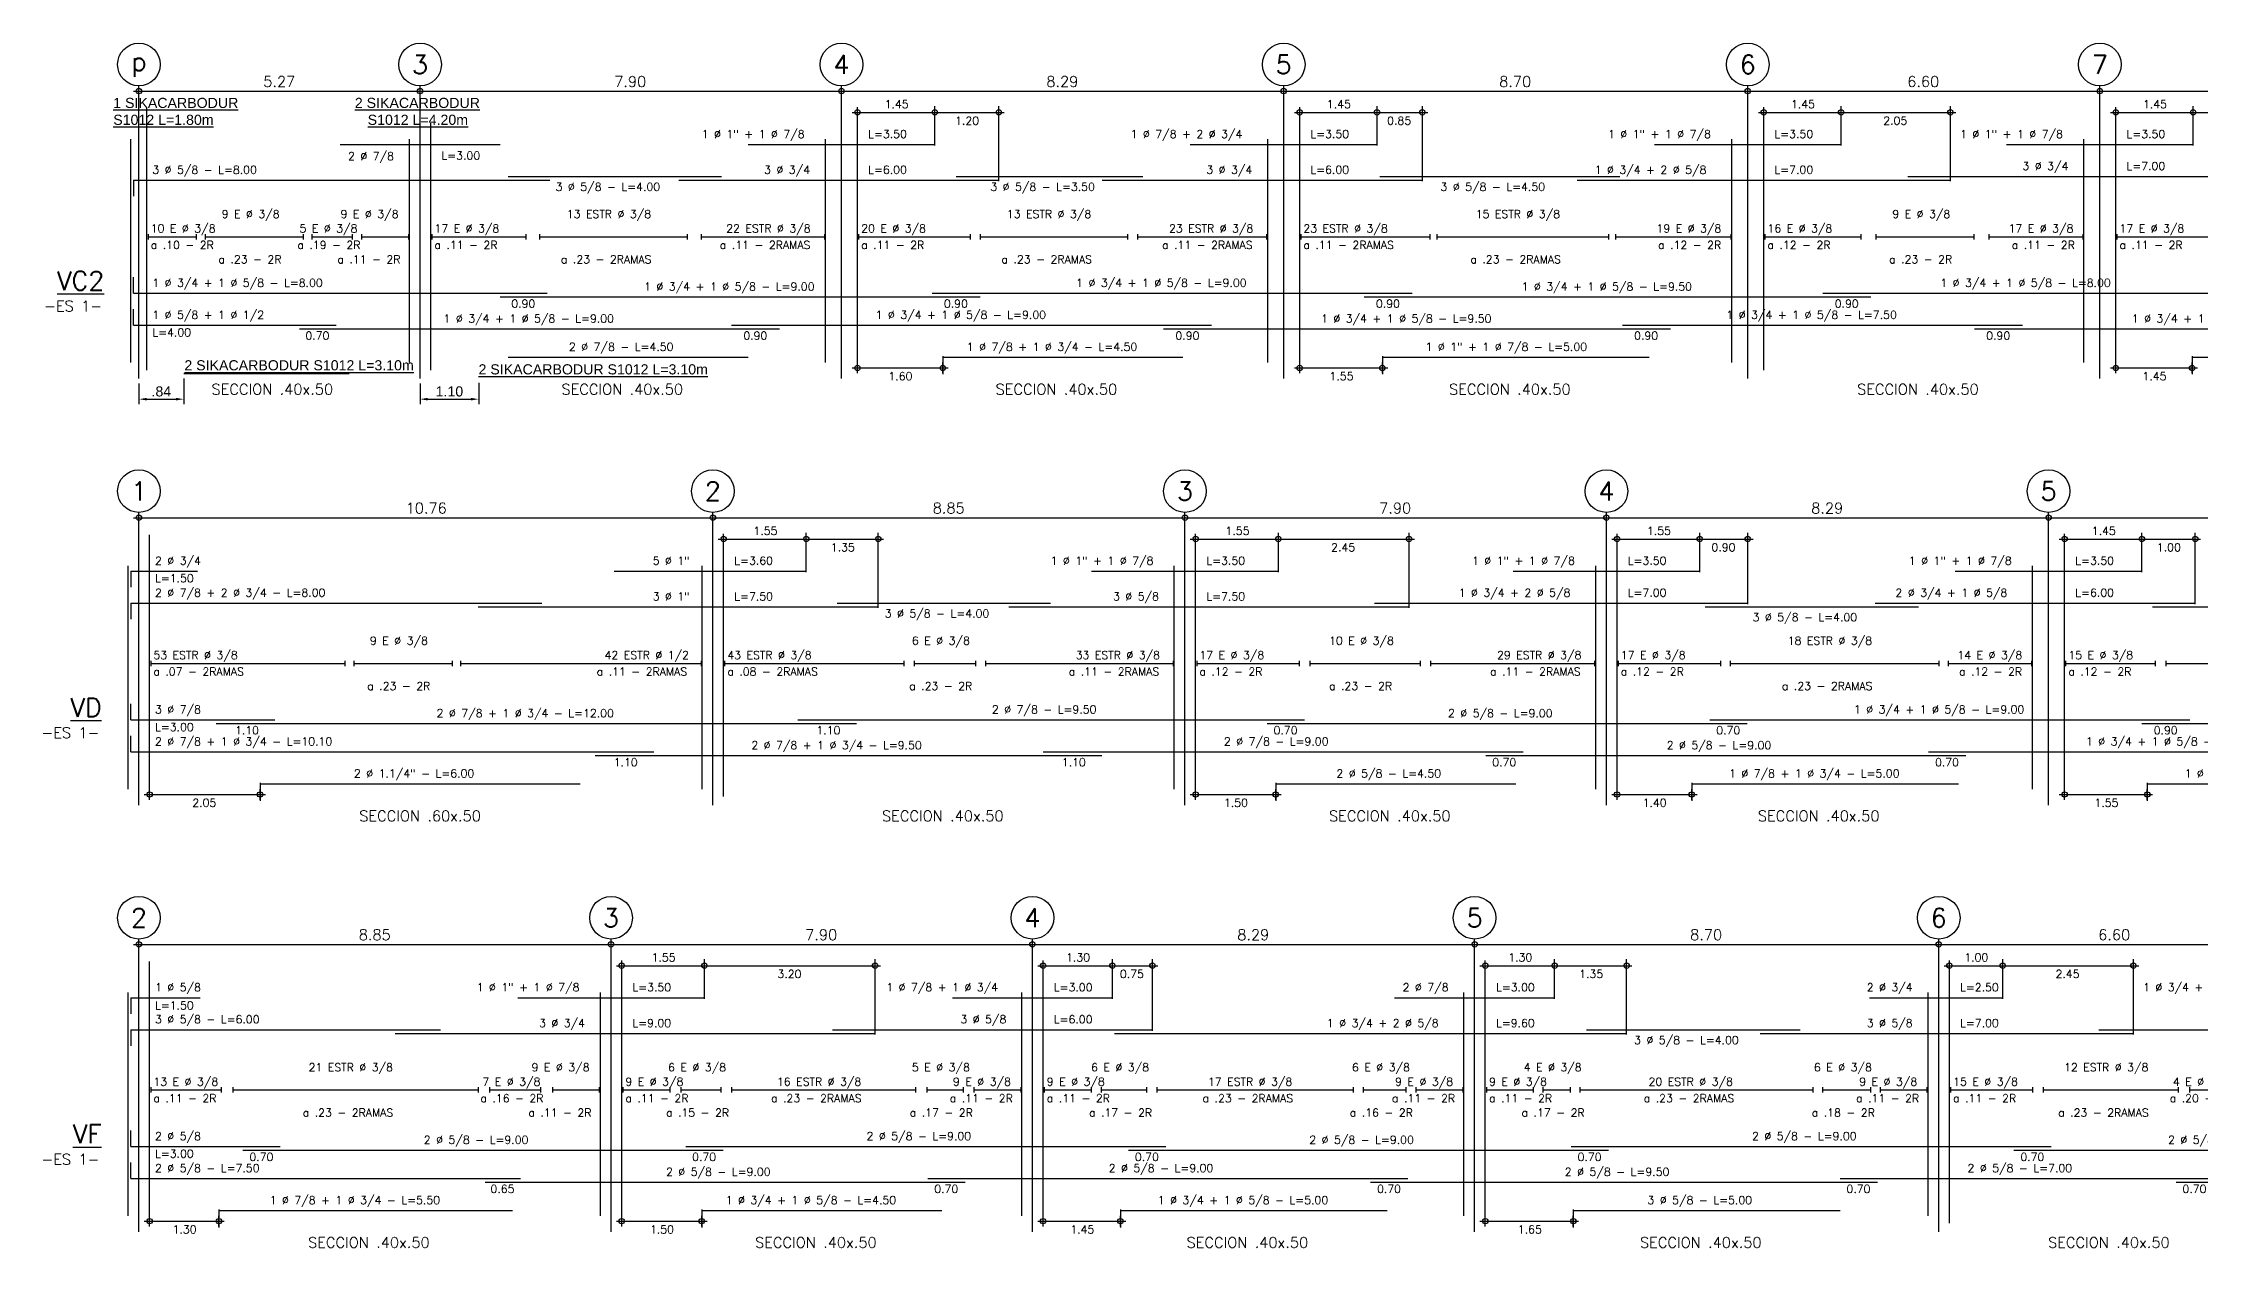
# Model space of a CAD drawing. Header units: millimetres. Extents: x 1 to 301, y -42 to 59.
# Drawn here: x 158.33 to 198.78, y 13.74 to 36.33 of the extents above; entities that cross this region are included whole.
import ezdxf
from ezdxf.enums import TextEntityAlignment as Align

# ---------------------------------------------------------------- set-up
doc = ezdxf.new("R2010")
doc.units = ezdxf.units.MM
doc.header["$LTSCALE"] = 0.0003
doc.header["$PDMODE"] = 34
doc.header["$PDSIZE"] = 0.1
for name, color, linetype in [('SIM-ACHURADOS', 8, 'Continuous'), ('SIM-COTAS', 1, 'Continuous'), ('SIM-FIBRACARB', 4, 'Continuous')]:
    doc.layers.add(name, color=color, linetype=linetype)
doc.styles.add('ARIAL EE', font='arial.ttf')
doc.styles.add('P140', font='SIMPLEX', dxfattribs={"height": 0.35})
doc.styles.add('P60', font='SIMPLEX', dxfattribs={"height": 0.16})
doc.styles.add('P80', font='SIMPLEX', dxfattribs={"height": 0.2})
doc.dimstyles.new('RE - STANDAR', dxfattribs={"dimtxt": 0.002, "dimasz": 0.0015, "dimexe": 0.001, "dimexo": 0.001, "dimgap": 0.0005, "dimtad": 1, "dimzin": 4, "dimdsep": 46, "dimtxsty": 'ARIAL EE', "dimcen": -0.001, "dimclrd": 256, "dimclre": 256, "dimclrt": 2, "dimadec": 0, "dimazin": 0, "dimtfac": 1, "dimtix": 1, "dimtofl": 0, "dimtmove": 1, "dimatfit": 0, "dimfxl": 0.0015, "dimtolj": 1, "dimtzin": 4, "dimlwd": -1, "dimlwe": -1, "dimarcsym": 0})

# ---------------------------------------------------------------- blocks, each defined once
blk = doc.blocks.new('*D27')
at = {"layer": 'SIM-COTAS', "transparency": 16777216}
for p, q in [((160.129, 29.95), (160.129, 29.564)), ((160.969, 30.044), (160.969, 29.564)), ((160.271, 29.659), (160.826, 29.659))]:
    blk.add_line(p, q, dxfattribs=at)
for points in [[(160.271, 29.682), (160.271, 29.635), (160.129, 29.659)], [(160.826, 29.682), (160.826, 29.635), (160.969, 29.659)]]:
    blk.add_solid(points, dxfattribs=at)
at = {"layer": 'SIM-COTAS', "color": 2, "transparency": 16777216, "insert": (160.549, 29.803), "char_height": 0.19, "attachment_point": 5, "style": 'ARIAL EE'}
blk.add_mtext('\\A1;.84', dxfattribs=at)
blk = doc.blocks.new('*D26')
at = {"layer": 'SIM-COTAS', "transparency": 16777216}
for p, q in [((165.399, 29.95), (165.399, 29.564)), ((166.499, 29.967), (166.499, 29.564)), ((165.541, 29.659), (166.356, 29.659))]:
    blk.add_line(p, q, dxfattribs=at)
for points in [[(165.541, 29.682), (165.541, 29.635), (165.399, 29.659)], [(166.356, 29.682), (166.356, 29.635), (166.499, 29.659)]]:
    blk.add_solid(points, dxfattribs=at)
at = {"layer": 'SIM-COTAS', "color": 2, "transparency": 16777216, "insert": (165.949, 29.803), "char_height": 0.19, "attachment_point": 5, "style": 'ARIAL EE'}
blk.add_mtext('\\A1;1.10', dxfattribs=at)

msp = doc.modelspace()

# ---------------------------------------------------------------- linework, layer by layer
at = {"layer": 'SIM-ACHURADOS'}
for p, q in [((160.129, 30.045), (160.129, 35.535)), ((160.129, 35.435), (210.689, 35.435)), ((165.399, 30.045), (165.399, 35.535)), ((173.299, 30.045), (173.299, 35.535)), ((181.589, 30.045), (181.589, 35.535)), ((190.289, 30.045), (190.289, 35.535)), ((196.889, 30.045), (196.889, 35.535)), ((160.279, 30.205), (160.279, 35.115)), ((165.599, 30.205), (165.599, 34.836)), ((173.599, 30.205), (173.599, 35.115)), ((173.599, 35.035), (175.049, 35.035)), ((175.049, 34.415), (175.049, 35.155)), ((175.049, 35.035), (176.249, 35.035)), ((176.249, 33.745), (176.249, 35.155)), ((181.889, 30.205), (181.889, 35.115)), ((181.889, 35.035), (183.339, 35.035)), ((183.339, 34.415), (183.339, 35.155)), ((183.339, 35.035), (184.189, 35.035)), ((184.189, 33.745), (184.189, 35.155)), ((190.589, 30.205), (190.589, 35.115)), ((190.589, 35.035), (192.039, 35.035)), ((192.039, 34.415), (192.039, 35.155)), ((192.039, 35.035), (194.089, 35.035)), ((194.089, 33.745), (194.089, 35.155)), ((197.189, 30.205), (197.189, 35.115)), ((197.189, 35.035), (198.639, 35.035)), ((198.639, 34.415), (198.639, 35.155)), ((198.639, 35.035), (200.289, 35.035)), ((159.979, 30.345), (159.979, 34.535)), ((163.899, 34.435), (166.899, 34.435)), ((165.199, 30.345), (165.199, 34.535)), ((171.549, 34.435), (175.049, 34.435)), ((172.999, 30.345), (172.999, 34.535)), ((179.839, 34.435), (183.339, 34.435)), ((181.289, 30.345), (181.289, 34.535)), ((188.539, 34.435), (192.039, 34.435)), ((189.989, 30.345), (189.989, 34.535)), ((195.139, 34.435), (198.639, 34.435)), ((196.589, 30.345), (196.589, 34.535)), ((160.029, 33.765), (167.829, 33.765)), ((160.029, 33.765), (160.029, 33.465)), ((167.049, 33.835), (171.049, 33.835)), ((170.249, 33.765), (176.249, 33.765)), ((175.449, 33.835), (178.949, 33.835)), ((178.189, 33.765), (184.189, 33.765)), ((183.389, 33.835), (187.889, 33.835)), ((187.089, 33.765), (194.089, 33.765)), ((193.289, 33.835), (200.289, 33.835)), ((160.299, 32.755), (160.299, 32.655)), ((160.299, 32.705), (161.199, 32.705)), ((161.199, 32.755), (161.199, 32.655)), ((161.369, 32.755), (161.369, 32.655)), ((161.369, 32.705), (163.209, 32.705)), ((163.209, 32.755), (163.209, 32.655)), ((163.369, 32.755), (163.369, 32.655)), ((163.369, 32.705), (164.129, 32.705)), ((164.129, 32.755), (164.129, 32.655)), ((164.299, 32.755), (164.299, 32.655)), ((164.299, 32.705), (165.179, 32.705)), ((165.179, 32.755), (165.179, 32.655)), ((165.619, 32.755), (165.619, 32.655)), ((165.619, 32.705), (167.379, 32.705)), ((167.379, 32.755), (167.379, 32.655)), ((167.639, 32.755), (167.639, 32.655)), ((167.639, 32.705), (170.409, 32.705)), ((170.409, 32.755), (170.409, 32.655)), ((170.669, 32.755), (170.669, 32.655)), ((170.669, 32.705), (172.979, 32.705)), ((172.979, 32.755), (172.979, 32.655)), ((173.619, 32.755), (173.619, 32.655)), ((173.619, 32.705), (175.709, 32.705)), ((175.709, 32.755), (175.709, 32.655)), ((175.899, 32.755), (175.899, 32.655)), ((175.899, 32.705), (178.659, 32.705)), ((178.659, 32.755), (178.659, 32.655)), ((178.849, 32.755), (178.849, 32.655)), ((178.849, 32.705), (181.269, 32.705)), ((181.269, 32.755), (181.269, 32.655)), ((181.909, 32.755), (181.909, 32.655)), ((181.909, 32.705), (184.329, 32.705)), ((184.329, 32.755), (184.329, 32.655)), ((184.459, 32.755), (184.459, 32.655)), ((184.459, 32.705), (187.679, 32.705)), ((187.679, 32.755), (187.679, 32.655)), ((187.809, 32.755), (187.809, 32.655)), ((187.809, 32.705), (189.969, 32.705)), ((189.969, 32.755), (189.969, 32.655)), ((190.609, 32.755), (190.609, 32.655)), ((190.609, 32.705), (192.409, 32.705)), ((192.409, 32.755), (192.409, 32.655)), ((192.689, 32.755), (192.689, 32.655)), ((192.689, 32.705), (194.529, 32.705)), ((194.529, 32.755), (194.529, 32.655)), ((194.809, 32.755), (194.809, 32.655)), ((194.809, 32.705), (196.569, 32.705)), ((196.569, 32.755), (196.569, 32.655)), ((197.209, 32.755), (197.209, 32.655)), ((197.209, 32.705), (198.969, 32.705)), ((160.029, 31.645), (160.029, 31.945)), ((160.029, 31.645), (167.779, 31.645)), ((166.899, 31.575), (175.899, 31.575)), ((174.999, 31.645), (183.999, 31.645)), ((183.099, 31.575), (192.599, 31.575)), ((191.699, 31.645), (199.699, 31.645)), ((160.029, 31.045), (160.029, 31.345)), ((160.029, 31.045), (163.829, 31.045)), ((163.139, 30.975), (172.139, 30.975)), ((171.239, 31.045), (180.239, 31.045)), ((179.339, 30.975), (188.839, 30.975)), ((187.939, 31.045), (195.439, 31.045)), ((194.539, 30.975), (204.039, 30.975)), ((167.049, 30.445), (171.549, 30.445)), ((175.199, 30.465), (175.199, 30.125)), ((175.199, 30.445), (179.699, 30.445)), ((183.439, 30.465), (183.439, 30.125)), ((183.439, 30.445), (188.439, 30.445)), ((198.619, 30.465), (198.619, 30.125)), ((198.619, 30.445), (203.619, 30.445)), ((173.599, 30.245), (175.199, 30.245)), ((181.889, 30.245), (183.439, 30.245)), ((197.189, 30.245), (198.619, 30.245)), ((160.129, 22.045), (160.129, 27.535)), ((170.889, 22.045), (170.889, 27.535)), ((179.739, 22.045), (179.739, 27.535)), ((187.639, 22.045), (187.639, 27.535)), ((195.929, 22.045), (195.929, 27.535)), ((160.129, 27.435), (225.029, 27.435)), ((160.329, 22.205), (160.329, 27.115)), ((171.089, 22.205), (171.089, 27.115)), ((172.639, 26.415), (172.639, 27.155)), ((173.989, 25.745), (173.989, 27.155)), ((179.939, 22.205), (179.939, 27.115)), ((181.489, 26.415), (181.489, 27.155)), ((183.939, 25.745), (183.939, 27.155)), ((187.839, 22.205), (187.839, 27.115)), ((189.389, 26.415), (189.389, 27.155)), ((190.289, 25.815), (190.289, 27.155)), ((196.229, 22.205), (196.229, 27.115)), ((197.679, 26.415), (197.679, 27.155)), ((198.679, 25.815), (198.679, 27.155)), ((171.089, 27.035), (172.639, 27.035)), ((172.639, 27.035), (173.989, 27.035)), ((179.939, 27.035), (181.489, 27.035)), ((181.489, 27.035), (183.939, 27.035)), ((187.839, 27.035), (189.389, 27.035)), ((189.389, 27.035), (190.289, 27.035)), ((196.229, 27.035), (197.679, 27.035)), ((197.679, 27.035), (198.679, 27.035)), ((159.929, 22.345), (159.929, 26.535)), ((159.979, 26.435), (161.229, 26.435)), ((159.979, 26.435), (159.979, 26.135)), ((169.039, 26.435), (172.639, 26.435)), ((170.689, 22.345), (170.689, 26.535)), ((177.989, 26.435), (181.489, 26.435)), ((179.539, 22.345), (179.539, 26.535)), ((185.889, 26.435), (189.389, 26.435)), ((187.439, 22.345), (187.439, 26.535)), ((194.179, 26.435), (197.679, 26.435)), ((195.629, 22.345), (195.629, 26.535)), ((159.979, 25.835), (167.679, 25.835)), ((159.979, 25.835), (159.979, 25.535)), ((166.489, 25.765), (173.989, 25.765)), ((173.219, 25.835), (177.219, 25.835)), ((176.439, 25.765), (183.939, 25.765)), ((183.289, 25.835), (190.289, 25.835)), ((189.489, 25.765), (193.489, 25.765)), ((192.679, 25.835), (198.679, 25.835)), ((197.879, 25.765), (201.879, 25.765)), ((160.349, 24.755), (160.349, 24.655)), ((160.349, 24.705), (163.989, 24.705)), ((163.989, 24.755), (163.989, 24.655)), ((164.159, 24.755), (164.159, 24.655)), ((164.159, 24.705), (165.999, 24.705)), ((165.999, 24.755), (165.999, 24.655)), ((166.159, 24.755), (166.159, 24.655)), ((166.159, 24.705), (170.669, 24.705)), ((170.669, 24.755), (170.669, 24.655)), ((171.109, 24.755), (171.109, 24.655)), ((171.109, 24.705), (174.469, 24.705)), ((174.469, 24.755), (174.469, 24.655)), ((174.659, 24.755), (174.659, 24.655)), ((174.659, 24.705), (175.809, 24.705)), ((175.809, 24.755), (175.809, 24.655)), ((175.999, 24.755), (175.999, 24.655)), ((175.999, 24.705), (179.519, 24.705)), ((179.519, 24.755), (179.519, 24.655)), ((179.959, 24.755), (179.959, 24.655)), ((179.959, 24.705), (181.879, 24.705)), ((181.879, 24.755), (181.879, 24.655)), ((182.079, 24.755), (182.079, 24.655)), ((182.079, 24.705), (184.149, 24.705)), ((184.149, 24.755), (184.149, 24.655)), ((184.339, 24.755), (184.339, 24.655)), ((184.339, 24.705), (187.419, 24.705)), ((187.419, 24.755), (187.419, 24.655)), ((187.859, 24.755), (187.859, 24.655)), ((187.859, 24.705), (189.779, 24.705)), ((189.779, 24.755), (189.779, 24.655)), ((189.959, 24.755), (189.959, 24.655)), ((189.959, 24.705), (193.869, 24.705)), ((193.869, 24.755), (193.869, 24.655)), ((194.049, 24.755), (194.049, 24.655)), ((194.049, 24.705), (195.609, 24.705)), ((195.609, 24.755), (195.609, 24.655)), ((196.249, 24.755), (196.249, 24.655)), ((196.249, 24.705), (197.929, 24.705)), ((197.929, 24.755), (197.929, 24.655)), ((198.129, 24.755), (198.129, 24.655)), ((198.129, 24.705), (202.039, 24.705)), ((159.979, 23.645), (159.979, 23.945)), ((159.979, 23.645), (162.679, 23.645)), ((161.579, 23.575), (173.579, 23.575)), ((172.479, 23.645), (181.979, 23.645)), ((181.279, 23.575), (190.279, 23.575)), ((189.579, 23.645), (198.579, 23.645)), ((197.679, 23.575), (206.679, 23.575)), ((159.979, 23.045), (159.979, 23.345)), ((159.979, 23.045), (169.779, 23.045)), ((168.679, 22.975), (178.179, 22.975)), ((177.079, 23.045), (186.079, 23.045)), ((185.379, 22.975), (194.379, 22.975)), ((193.679, 23.045), (203.179, 23.045)), ((162.399, 22.465), (162.399, 22.125)), ((162.399, 22.445), (168.399, 22.445)), ((181.439, 22.465), (181.439, 22.125)), ((181.439, 22.445), (185.939, 22.445)), ((189.239, 22.465), (189.239, 22.125)), ((189.239, 22.445), (194.239, 22.445)), ((197.779, 22.465), (197.779, 22.125)), ((197.779, 22.445), (202.779, 22.445)), ((160.329, 22.245), (162.399, 22.245)), ((179.939, 22.245), (181.439, 22.245)), ((187.839, 22.245), (189.239, 22.245)), ((196.229, 22.245), (197.779, 22.245)), ((160.129, 14.045), (160.129, 19.535)), ((160.129, 19.435), (214.269, 19.435)), ((168.979, 14.045), (168.979, 19.535)), ((176.879, 14.045), (176.879, 19.535)), ((185.169, 14.045), (185.169, 19.535)), ((193.869, 14.045), (193.869, 19.535)), ((160.329, 14.205), (160.329, 19.115)), ((169.179, 14.205), (169.179, 19.115)), ((169.179, 19.035), (170.729, 19.035)), ((170.729, 18.415), (170.729, 19.155)), ((170.729, 19.035), (173.929, 19.035)), ((173.929, 17.745), (173.929, 19.155)), ((177.079, 14.205), (177.079, 19.115)), ((177.079, 19.035), (178.379, 19.035)), ((178.379, 18.415), (178.379, 19.155)), ((178.379, 19.035), (179.129, 19.035)), ((179.129, 17.815), (179.129, 19.155)), ((185.369, 14.205), (185.369, 19.115)), ((185.369, 19.035), (186.669, 19.035)), ((186.669, 18.415), (186.669, 19.155)), ((186.669, 19.035), (188.019, 19.035)), ((188.019, 17.745), (188.019, 19.155)), ((194.069, 14.205), (194.069, 19.115)), ((194.069, 19.035), (195.069, 19.035)), ((195.069, 18.415), (195.069, 19.155)), ((195.069, 19.035), (197.519, 19.035)), ((197.519, 17.745), (197.519, 19.155)), ((159.929, 14.345), (159.929, 18.535)), ((159.979, 18.435), (161.279, 18.435)), ((159.979, 18.435), (159.979, 18.135)), ((167.229, 18.435), (170.729, 18.435)), ((168.779, 14.345), (168.779, 18.535)), ((175.379, 18.435), (178.379, 18.435)), ((176.679, 14.345), (176.679, 18.535)), ((183.669, 18.435), (186.669, 18.435)), ((184.969, 14.345), (184.969, 18.535)), ((192.569, 18.435), (195.069, 18.435)), ((193.669, 14.345), (193.669, 18.535)), ((159.979, 17.835), (165.779, 17.835)), ((159.979, 17.835), (159.979, 17.535)), ((173.129, 17.835), (179.129, 17.835)), ((187.269, 17.835), (191.269, 17.835)), ((196.869, 17.835), (202.869, 17.835)), ((164.929, 17.765), (173.929, 17.765)), ((178.419, 17.765), (188.019, 17.765)), ((190.519, 17.765), (197.519, 17.765)), ((160.349, 16.755), (160.349, 16.655)), ((160.349, 16.705), (161.669, 16.705)), ((161.669, 16.755), (161.669, 16.655)), ((161.889, 16.755), (161.889, 16.655)), ((161.889, 16.705), (166.489, 16.705)), ((166.489, 16.755), (166.489, 16.655)), ((166.699, 16.755), (166.699, 16.655)), ((166.699, 16.705), (167.659, 16.705)), ((167.659, 16.755), (167.659, 16.655)), ((167.879, 16.755), (167.879, 16.655)), ((167.879, 16.705), (168.759, 16.705)), ((168.759, 16.755), (168.759, 16.655)), ((169.199, 16.755), (169.199, 16.655)), ((169.199, 16.705), (170.079, 16.705)), ((170.079, 16.755), (170.079, 16.655)), ((170.289, 16.755), (170.289, 16.655)), ((170.289, 16.705), (171.039, 16.705)), ((171.039, 16.755), (171.039, 16.655)), ((171.239, 16.755), (171.239, 16.655)), ((171.239, 16.705), (174.689, 16.705)), ((174.689, 16.755), (174.689, 16.655)), ((174.899, 16.755), (174.899, 16.655)), ((174.899, 16.705), (175.579, 16.705)), ((175.579, 16.755), (175.579, 16.655)), ((175.779, 16.755), (175.779, 16.655)), ((175.779, 16.705), (176.659, 16.705)), ((176.659, 16.755), (176.659, 16.655)), ((177.099, 16.755), (177.099, 16.655)), ((177.099, 16.705), (177.979, 16.705)), ((177.979, 16.755), (177.979, 16.655)), ((178.169, 16.755), (178.169, 16.655)), ((178.169, 16.705), (179.019, 16.705)), ((179.019, 16.755), (179.019, 16.655)), ((179.209, 16.755), (179.209, 16.655)), ((179.209, 16.705), (182.889, 16.705)), ((182.889, 16.755), (182.889, 16.655)), ((183.079, 16.755), (183.079, 16.655)), ((183.079, 16.705), (183.879, 16.705)), ((183.879, 16.755), (183.879, 16.655)), ((184.069, 16.755), (184.069, 16.655)), ((184.069, 16.705), (184.949, 16.705)), ((184.949, 16.755), (184.949, 16.655)), ((185.389, 16.755), (185.389, 16.655)), ((185.389, 16.705), (186.269, 16.705)), ((186.269, 16.755), (186.269, 16.655)), ((186.449, 16.755), (186.449, 16.655)), ((186.449, 16.705), (186.959, 16.705)), ((186.959, 16.755), (186.959, 16.655)), ((187.139, 16.755), (187.139, 16.655)), ((187.139, 16.705), (191.509, 16.705)), ((191.509, 16.755), (191.509, 16.655)), ((191.689, 16.755), (191.689, 16.655)), ((191.689, 16.705), (192.589, 16.705)), ((192.589, 16.755), (192.589, 16.655)), ((192.769, 16.755), (192.769, 16.655)), ((192.769, 16.705), (193.649, 16.705)), ((193.649, 16.755), (193.649, 16.655)), ((194.089, 16.755), (194.089, 16.655)), ((194.089, 16.705), (195.629, 16.705)), ((195.629, 16.755), (195.629, 16.655)), ((195.829, 16.755), (195.829, 16.655)), ((195.829, 16.705), (198.359, 16.705)), ((198.359, 16.755), (198.359, 16.655)), ((198.569, 16.755), (198.569, 16.655)), ((198.569, 16.705), (199.169, 16.705)), ((159.979, 15.645), (159.979, 15.945)), ((159.979, 15.645), (162.779, 15.645)), ((162.079, 15.575), (171.079, 15.575)), ((170.379, 15.645), (179.379, 15.645)), ((178.679, 15.575), (187.679, 15.575)), ((186.979, 15.645), (195.979, 15.645)), ((195.279, 15.575), (203.279, 15.575)), ((159.979, 15.045), (159.979, 15.345)), ((159.979, 15.045), (167.279, 15.045)), ((166.619, 14.975), (175.619, 14.975)), ((174.919, 15.045), (183.919, 15.045)), ((183.219, 14.975), (192.719, 14.975)), ((192.019, 15.045), (199.019, 15.045)), ((198.319, 14.975), (207.319, 14.975)), ((160.329, 14.245), (161.629, 14.245)), ((161.629, 14.465), (161.629, 14.125)), ((161.629, 14.445), (167.129, 14.445)), ((169.179, 14.245), (170.679, 14.245)), ((170.679, 14.465), (170.679, 14.125)), ((170.679, 14.445), (175.179, 14.445)), ((177.079, 14.245), (178.529, 14.245)), ((178.529, 14.465), (178.529, 14.125)), ((178.529, 14.445), (183.529, 14.445)), ((185.369, 14.245), (187.019, 14.245)), ((187.019, 14.465), (187.019, 14.125)), ((187.019, 14.445), (192.019, 14.445))]:
    msp.add_line(p, q, dxfattribs=at)
for centre in [(160.129, 35.935), (165.399, 35.935), (173.299, 35.935), (181.589, 35.935), (190.289, 35.935), (196.889, 35.935), (160.129, 27.935), (170.889, 27.935), (179.739, 27.935), (187.639, 27.935), (195.929, 27.935), (160.129, 19.935), (168.979, 19.935), (176.879, 19.935), (185.169, 19.935), (193.869, 19.935)]:
    msp.add_circle(centre, 0.4, dxfattribs=at)
for p in [(160.129, 35.435), (165.399, 35.435), (173.299, 35.435), (181.589, 35.435), (190.289, 35.435), (196.889, 35.435), (173.599, 35.035), (175.049, 35.035), (176.249, 35.035), (181.889, 35.035), (183.339, 35.035), (184.189, 35.035), (190.589, 35.035), (192.039, 35.035), (194.089, 35.035), (197.189, 35.035), (198.639, 35.035), (173.599, 30.245), (175.199, 30.245), (181.889, 30.245), (183.439, 30.245), (197.189, 30.245), (198.619, 30.245), (160.129, 27.435), (170.889, 27.435), (179.739, 27.435), (187.639, 27.435), (195.929, 27.435), (171.089, 27.035), (172.639, 27.035), (173.989, 27.035), (179.939, 27.035), (181.489, 27.035), (183.939, 27.035), (187.839, 27.035), (189.389, 27.035), (190.289, 27.035), (196.229, 27.035), (197.679, 27.035), (198.679, 27.035), (160.329, 22.245), (162.399, 22.245), (179.939, 22.245), (181.439, 22.245), (187.839, 22.245), (189.239, 22.245), (196.229, 22.245), (197.779, 22.245), (160.129, 19.435), (168.979, 19.435), (176.879, 19.435), (185.169, 19.435), (193.869, 19.435), (169.179, 19.035), (170.729, 19.035), (173.929, 19.035), (177.079, 19.035), (178.379, 19.035), (179.129, 19.035), (185.369, 19.035), (186.669, 19.035), (188.019, 19.035), (194.069, 19.035), (195.069, 19.035), (197.519, 19.035), (160.329, 14.245), (161.629, 14.245), (169.179, 14.245), (170.679, 14.245), (177.079, 14.245), (178.529, 14.245), (185.369, 14.245), (187.019, 14.245)]:
    msp.add_point(p, dxfattribs=at)
at = {"layer": 'SIM-FIBRACARB'}
msp.add_line((160.969, 30.139), (164.069, 30.139), dxfattribs=at)

# ---------------------------------------------------------------- texts
at = {"layer": 'SIM-ACHURADOS', "style": 'P140'}
for s, p in [('p', (160.129, 35.935)), ('3', (165.399, 35.935)), ('4', (173.299, 35.935)), ('5', (181.589, 35.935)), ('6', (190.289, 35.935)), ('7', (196.889, 35.935)), ('1', (160.129, 27.935)), ('2', (170.889, 27.935)), ('3', (179.739, 27.935)), ('4', (187.639, 27.935)), ('5', (195.929, 27.935)), ('2', (160.129, 19.935)), ('3', (168.979, 19.935)), ('4', (176.879, 19.935)), ('5', (185.169, 19.935)), ('6', (193.869, 19.935))]:
    msp.add_text(s, height=0.35, dxfattribs=at).set_placement(p, align=Align.MIDDLE)
at = {"layer": 'SIM-ACHURADOS'}
for s, height, style, p in [('5.27', 0.2, 'P80', (162.459, 35.515)), ('7.90', 0.2, 'P80', (169.039, 35.515)), ('8.29', 0.2, 'P80', (177.139, 35.515)), ('8.70', 0.2, 'P80', (185.629, 35.515)), ('6.60', 0.2, 'P80', (193.279, 35.515)), ('1.45', 0.15, 'P60', (174.109, 35.115)), ('1.45', 0.15, 'P60', (182.399, 35.115)), ('1.45', 0.15, 'P60', (191.099, 35.115)), ('1.45', 0.15, 'P60', (197.699, 35.115)), ('1.20', 0.15, 'P60', (175.429, 34.805)), ('0.85', 0.15, 'P60', (183.529, 34.805)), ('2.05', 0.15, 'P60', (192.829, 34.805)), ('1 %%c 1" + 1 %%c 7/8', 0.15, 'P60', (170.679, 34.555)), ('L=3.50', 0.15, 'P60', (173.799, 34.555)), ('1 %%c 7/8 + 2 %%c 3/4', 0.15, 'P60', (178.719, 34.555)), ('L=3.50', 0.15, 'P60', (182.089, 34.555)), ('1 %%c 1" + 1 %%c 7/8', 0.15, 'P60', (187.669, 34.555)), ('L=3.50', 0.15, 'P60', (190.789, 34.555)), ('1 %%c 1" + 1 %%c 7/8', 0.15, 'P60', (194.269, 34.555)), ('L=3.50', 0.15, 'P60', (197.389, 34.555)), ('3 %%c 5/8 - L=8.00', 0.15, 'P60', (160.379, 33.885)), ('2 %%c 7/8', 0.15, 'P60', (164.049, 34.141)), ('L=3.00', 0.15, 'P60', (165.799, 34.151)), ('3 %%c 3/4', 0.15, 'P60', (171.849, 33.885)), ('L=6.00', 0.15, 'P60', (173.799, 33.885)), ('3 %%c 3/4', 0.15, 'P60', (180.139, 33.885)), ('L=6.00', 0.15, 'P60', (182.089, 33.885)), ('1 %%c 3/4 + 2 %%c 5/8', 0.15, 'P60', (187.419, 33.885)), ('L=7.00', 0.15, 'P60', (190.789, 33.885)), ('3 %%c 3/4', 0.15, 'P60', (195.439, 33.955)), ('L=7.00', 0.15, 'P60', (197.389, 33.955)), ('3 %%c 5/8 - L=4.00', 0.15, 'P60', (167.939, 33.565)), ('3 %%c 5/8 - L=3.50', 0.15, 'P60', (176.089, 33.565)), ('3 %%c 5/8 - L=4.50', 0.15, 'P60', (184.529, 33.565)), ('9 E %%c 3/8', 0.15, 'P60', (161.679, 33.055)), ('9 E %%c 3/8', 0.15, 'P60', (163.909, 33.055)), ('13 ESTR %%c 3/8', 0.15, 'P60', (168.149, 33.055)), ('13 ESTR %%c 3/8', 0.15, 'P60', (176.399, 33.055)), ('15 ESTR %%c 3/8', 0.15, 'P60', (185.189, 33.055)), ('9 E %%c 3/8', 0.15, 'P60', (192.999, 33.055)), ('10 E %%c 3/8', 0.15, 'P60', (160.349, 32.785)), ('5 E %%c 3/8', 0.15, 'P60', (163.139, 32.785)), ('17 E %%c 3/8', 0.15, 'P60', (165.669, 32.785)), ('22 ESTR %%c 3/8', 0.15, 'P60', (171.139, 32.785)), ('20 E %%c 3/8', 0.15, 'P60', (173.669, 32.785)), ('23 ESTR %%c 3/8', 0.15, 'P60', (179.439, 32.785)), ('23 ESTR %%c 3/8', 0.15, 'P60', (181.959, 32.785)), ('19 E %%c 3/8', 0.15, 'P60', (188.579, 32.785)), ('16 E %%c 3/8', 0.15, 'P60', (190.659, 32.785)), ('17 E %%c 3/8', 0.15, 'P60', (195.179, 32.785)), ('17 E %%c 3/8', 0.15, 'P60', (197.259, 32.785)), ('a .10 - 2R', 0.15, 'P60', (160.349, 32.475)), ('a .19 - 2R', 0.15, 'P60', (163.099, 32.475)), ('a .11 - 2R', 0.15, 'P60', (165.669, 32.475)), ('a .11 - 2RAMAS', 0.15, 'P60', (171.019, 32.475)), ('a .11 - 2R', 0.15, 'P60', (173.669, 32.475)), ('a .11 - 2RAMAS', 0.15, 'P60', (179.309, 32.475)), ('a .11 - 2RAMAS', 0.15, 'P60', (181.959, 32.475)), ('a .12 - 2R', 0.15, 'P60', (188.609, 32.475)), ('a .12 - 2R', 0.15, 'P60', (190.659, 32.475)), ('a .11 - 2R', 0.15, 'P60', (195.239, 32.475)), ('a .11 - 2R', 0.15, 'P60', (197.259, 32.475)), ('a .23 - 2R', 0.15, 'P60', (161.619, 32.205)), ('a .11 - 2R', 0.15, 'P60', (163.849, 32.205)), ('a .23 - 2RAMAS', 0.15, 'P60', (168.039, 32.205)), ('a .23 - 2RAMAS', 0.15, 'P60', (176.299, 32.205)), ('a .23 - 2RAMAS', 0.15, 'P60', (185.089, 32.205)), ('a .23 - 2R', 0.15, 'P60', (192.939, 32.205)), ('1 %%c 3/4 + 1 %%c 5/8 - L=8.00', 0.15, 'P60', (160.379, 31.765)), ('1 %%c 3/4 + 1 %%c 5/8 - L=9.00', 0.15, 'P60', (169.599, 31.695)), ('1 %%c 3/4 + 1 %%c 5/8 - L=9.00', 0.15, 'P60', (177.699, 31.765)), ('1 %%c 3/4 + 1 %%c 5/8 - L=9.50', 0.15, 'P60', (186.049, 31.695)), ('1 %%c 3/4 + 1 %%c 5/8 - L=8.00', 0.15, 'P60', (193.899, 31.765)), ('-ES 1-', 0.2, 'P80', (158.349, 31.305)), ('1 %%c 5/8 + 1 %%c 1/2', 0.15, 'P60', (160.379, 31.165)), ('1 %%c 3/4 + 1 %%c 5/8 - L=9.00', 0.15, 'P60', (165.839, 31.095)), ('0.90', 0.15, 'P60', (167.109, 31.375)), ('1 %%c 3/4 + 1 %%c 5/8 - L=9.00', 0.15, 'P60', (173.939, 31.165)), ('0.90', 0.15, 'P60', (175.219, 31.375)), ('1 %%c 3/4 + 1 %%c 5/8 - L=9.50', 0.15, 'P60', (182.289, 31.095)), ('0.90', 0.15, 'P60', (183.319, 31.375)), ('1 %%c 3/4 + 1 %%c 5/8 - L=7.50', 0.15, 'P60', (189.889, 31.165)), ('0.90', 0.15, 'P60', (191.919, 31.375)), ('1 %%c 3/4 + 1 %%c 5/8 - L=9.50', 0.15, 'P60', (197.489, 31.095)), ('L=4.00', 0.15, 'P60', (160.379, 30.835)), ('0.70', 0.15, 'P60', (163.249, 30.775)), ('2 %%c 7/8 - L=4.50', 0.15, 'P60', (168.189, 30.565)), ('0.90', 0.15, 'P60', (171.459, 30.775)), ('1 %%c 7/8 + 1 %%c 3/4 - L=4.50', 0.15, 'P60', (175.649, 30.565)), ('0.90', 0.15, 'P60', (179.559, 30.775)), ('1 %%c 1" + 1 %%c 7/8 - L=5.00', 0.15, 'P60', (184.249, 30.565)), ('0.90', 0.15, 'P60', (188.159, 30.775)), ('0.90', 0.15, 'P60', (194.759, 30.775)), ('SECCION .40x.50', 0.2, 'P80', (161.489, 29.745)), ('SECCION .40x.50', 0.2, 'P80', (168.049, 29.745)), ('1.60', 0.15, 'P60', (174.179, 30.015)), ('SECCION .40x.50', 0.2, 'P80', (176.189, 29.745)), ('1.55', 0.15, 'P60', (182.449, 30.015)), ('SECCION .40x.50', 0.2, 'P80', (184.689, 29.745)), ('SECCION .40x.50', 0.2, 'P80', (192.339, 29.745)), ('1.45', 0.15, 'P60', (197.689, 30.015)), ('10.76', 0.2, 'P80', (165.129, 27.515)), ('8.85', 0.2, 'P80', (175.009, 27.515)), ('7.90', 0.2, 'P80', (183.379, 27.515)), ('8.29', 0.2, 'P80', (191.479, 27.515)), ('1.55', 0.15, 'P60', (171.649, 27.115)), ('1.55', 0.15, 'P60', (180.499, 27.115)), ('1.55', 0.15, 'P60', (188.399, 27.115)), ('1.45', 0.15, 'P60', (196.739, 27.115)), ('2 %%c 3/4', 0.15, 'P60', (160.429, 26.555)), ('5 %%c 1"', 0.15, 'P60', (169.759, 26.555)), ('L=3.60', 0.15, 'P60', (171.289, 26.555)), ('1.35', 0.15, 'P60', (173.099, 26.805)), ('1 %%c 1" + 1 %%c 7/8', 0.15, 'P60', (177.219, 26.555)), ('L=3.50', 0.15, 'P60', (180.139, 26.555)), ('2.45', 0.15, 'P60', (182.479, 26.805)), ('1 %%c 1" + 1 %%c 7/8', 0.15, 'P60', (185.119, 26.555)), ('L=3.50', 0.15, 'P60', (188.039, 26.555)), ('0.90', 0.15, 'P60', (189.609, 26.805)), ('1 %%c 1" + 1 %%c 7/8', 0.15, 'P60', (193.309, 26.555)), ('L=3.50', 0.15, 'P60', (196.429, 26.555)), ('1.00', 0.15, 'P60', (197.959, 26.805)), ('L=1.50', 0.15, 'P60', (160.429, 26.225)), ('2 %%c 7/8 + 2 %%c 3/4 - L=8.00', 0.15, 'P60', (160.429, 25.955)), ('3 %%c 1"', 0.15, 'P60', (169.759, 25.885)), ('L=7.50', 0.15, 'P60', (171.289, 25.885)), ('3 %%c 5/8', 0.15, 'P60', (178.389, 25.885)), ('L=7.50', 0.15, 'P60', (180.139, 25.885)), ('1 %%c 3/4 + 2 %%c 5/8', 0.15, 'P60', (184.869, 25.955)), ('L=7.00', 0.15, 'P60', (188.039, 25.955)), ('2 %%c 3/4 + 1 %%c 5/8', 0.15, 'P60', (193.059, 25.955)), ('L=6.00', 0.15, 'P60', (196.429, 25.955)), ('3 %%c 5/8 - L=4.00', 0.15, 'P60', (174.109, 25.565)), ('3 %%c 5/8 - L=4.00', 0.15, 'P60', (190.379, 25.495)), ('9 E %%c 3/8', 0.15, 'P60', (164.459, 25.055)), ('6 E %%c 3/8', 0.15, 'P60', (174.619, 25.055)), ('10 E %%c 3/8', 0.15, 'P60', (182.439, 25.055)), ('18 ESTR %%c 3/8', 0.15, 'P60', (191.039, 25.055)), ('53 ESTR %%c 3/8', 0.15, 'P60', (160.399, 24.785)), ('42 ESTR %%c 1/2', 0.15, 'P60', (168.859, 24.785)), ('43 ESTR %%c 3/8', 0.15, 'P60', (171.159, 24.785)), ('33 ESTR %%c 3/8', 0.15, 'P60', (177.689, 24.785)), ('17 E %%c 3/8', 0.15, 'P60', (180.009, 24.785)), ('29 ESTR %%c 3/8', 0.15, 'P60', (185.589, 24.785)), ('17 E %%c 3/8', 0.15, 'P60', (187.909, 24.785)), ('14 E %%c 3/8', 0.15, 'P60', (194.219, 24.785)), ('15 E %%c 3/8', 0.15, 'P60', (196.299, 24.785)), ('a .07 - 2RAMAS', 0.15, 'P60', (160.399, 24.475)), ('a .23 - 2R', 0.15, 'P60', (164.409, 24.205)), ('a .11 - 2RAMAS', 0.15, 'P60', (168.709, 24.475)), ('a .08 - 2RAMAS', 0.15, 'P60', (171.159, 24.475)), ('a .23 - 2R', 0.15, 'P60', (174.569, 24.205)), ('a .11 - 2RAMAS', 0.15, 'P60', (177.559, 24.475)), ('a .12 - 2R', 0.15, 'P60', (180.009, 24.475)), ('a .23 - 2R', 0.15, 'P60', (182.439, 24.205)), ('a .11 - 2RAMAS', 0.15, 'P60', (185.459, 24.475)), ('a .12 - 2R', 0.15, 'P60', (187.909, 24.475)), ('a .23 - 2RAMAS', 0.15, 'P60', (190.929, 24.205)), ('a .12 - 2R', 0.15, 'P60', (194.249, 24.475)), ('a .12 - 2R', 0.15, 'P60', (196.299, 24.475)), ('3 %%c 7/8', 0.15, 'P60', (160.429, 23.765)), ('2 %%c 7/8 + 1 %%c 3/4 - L=12.00', 0.15, 'P60', (165.709, 23.695)), ('2 %%c 7/8 - L=9.50', 0.15, 'P60', (176.119, 23.765)), ('2 %%c 5/8 - L=9.00', 0.15, 'P60', (184.669, 23.695)), ('1 %%c 3/4 + 1 %%c 5/8 - L=9.00', 0.15, 'P60', (192.279, 23.765)), ('-ES 1-', 0.2, 'P80', (158.299, 23.305)), ('L=3.00', 0.15, 'P60', (160.429, 23.435)), ('1.10', 0.15, 'P60', (161.929, 23.375)), ('1.10', 0.15, 'P60', (172.829, 23.375)), ('0.70', 0.15, 'P60', (181.399, 23.375)), ('0.70', 0.15, 'P60', (189.699, 23.375)), ('0.90', 0.15, 'P60', (197.899, 23.375)), ('2 %%c 7/8 + 1 %%c 3/4 - L=10.10', 0.15, 'P60', (160.429, 23.165)), ('2 %%c 7/8 + 1 %%c 3/4 - L=9.50', 0.15, 'P60', (171.609, 23.095)), ('2 %%c 7/8 - L=9.00', 0.15, 'P60', (180.469, 23.165)), ('2 %%c 5/8 - L=9.00', 0.15, 'P60', (188.769, 23.095)), ('1 %%c 3/4 + 1 %%c 5/8 - L=9.50', 0.15, 'P60', (196.629, 23.165)), ('2 %%c 1.1/4" - L=6.00', 0.15, 'P60', (164.159, 22.565)), ('1.10', 0.15, 'P60', (169.029, 22.775)), ('1.10', 0.15, 'P60', (177.429, 22.775)), ('2 %%c 5/8 - L=4.50', 0.15, 'P60', (182.579, 22.565)), ('0.70', 0.15, 'P60', (185.499, 22.775)), ('1 %%c 7/8 + 1 %%c 3/4 - L=5.00', 0.15, 'P60', (189.939, 22.565)), ('0.70', 0.15, 'P60', (193.799, 22.775)), ('1 %%c 7/8 + 1 %%c 3/4 - L=5.00', 0.15, 'P60', (198.479, 22.565)), ('2.05', 0.15, 'P60', (161.129, 22.015)), ('SECCION .60x.50', 0.2, 'P80', (164.259, 21.745)), ('SECCION .40x.50', 0.2, 'P80', (174.059, 21.745)), ('1.50', 0.15, 'P60', (180.469, 22.015)), ('SECCION .40x.50', 0.2, 'P80', (182.439, 21.745)), ('1.40', 0.15, 'P60', (188.319, 22.015)), ('SECCION .40x.50', 0.2, 'P80', (190.479, 21.745)), ('1.55', 0.15, 'P60', (196.789, 22.015)), ('8.85', 0.2, 'P80', (164.249, 19.515)), ('7.90', 0.2, 'P80', (172.619, 19.515)), ('8.29', 0.2, 'P80', (180.719, 19.515)), ('8.70', 0.2, 'P80', (189.209, 19.515)), ('6.60', 0.2, 'P80', (196.859, 19.515)), ('1.55', 0.15, 'P60', (169.739, 19.115)), ('1.30', 0.15, 'P60', (177.509, 19.115)), ('1.30', 0.15, 'P60', (185.799, 19.115)), ('1.00', 0.15, 'P60', (194.349, 19.115)), ('1 %%c 5/8', 0.15, 'P60', (160.429, 18.555)), ('1 %%c 1" + 1 %%c 7/8', 0.15, 'P60', (166.459, 18.555)), ('L=3.50', 0.15, 'P60', (169.379, 18.555)), ('3.20', 0.15, 'P60', (172.099, 18.805)), ('1 %%c 7/8 + 1 %%c 3/4', 0.15, 'P60', (174.139, 18.555)), ('L=3.00', 0.15, 'P60', (177.279, 18.555)), ('0.75', 0.15, 'P60', (178.519, 18.805)), ('2 %%c 7/8', 0.15, 'P60', (183.819, 18.555)), ('L=3.00', 0.15, 'P60', (185.569, 18.555)), ('1.35', 0.15, 'P60', (187.129, 18.805)), ('2 %%c 3/4', 0.15, 'P60', (192.519, 18.555)), ('L=2.50', 0.15, 'P60', (194.269, 18.555)), ('2.45', 0.15, 'P60', (196.059, 18.805)), ('1 %%c 3/4 + 2 %%c 5/8', 0.15, 'P60', (197.699, 18.555)), ('L=1.50', 0.15, 'P60', (160.429, 18.215)), ('3 %%c 5/8 - L=6.00', 0.15, 'P60', (160.429, 17.955)), ('3 %%c 3/4', 0.15, 'P60', (167.629, 17.885)), ('L=9.00', 0.15, 'P60', (169.379, 17.885)), ('3 %%c 5/8', 0.15, 'P60', (175.529, 17.955)), ('L=6.00', 0.15, 'P60', (177.279, 17.955)), ('1 %%c 3/4 + 2 %%c 5/8', 0.15, 'P60', (182.399, 17.885)), ('L=9.60', 0.15, 'P60', (185.569, 17.885)), ('3 %%c 5/8', 0.15, 'P60', (192.519, 17.885)), ('L=7.00', 0.15, 'P60', (194.269, 17.885)), ('3 %%c 5/8 - L=4.00', 0.15, 'P60', (188.159, 17.565)), ('21 ESTR %%c 3/8', 0.15, 'P60', (163.309, 17.055)), ('9 E %%c 3/8', 0.15, 'P60', (167.489, 17.055)), ('6 E %%c 3/8', 0.15, 'P60', (170.049, 17.055)), ('5 E %%c 3/8', 0.15, 'P60', (174.619, 17.055)), ('6 E %%c 3/8', 0.15, 'P60', (177.979, 17.055)), ('6 E %%c 3/8', 0.15, 'P60', (182.869, 17.055)), ('4 E %%c 3/8', 0.15, 'P60', (186.089, 17.055)), ('6 E %%c 3/8', 0.15, 'P60', (191.529, 17.055)), ('12 ESTR %%c 3/8', 0.15, 'P60', (196.219, 17.055)), ('a .11 - 2R', 0.15, 'P60', (160.399, 16.475)), ('13 E %%c 3/8', 0.15, 'P60', (160.399, 16.785)), ('a .16 - 2R', 0.15, 'P60', (166.529, 16.475)), ('7 E %%c 3/8', 0.15, 'P60', (166.569, 16.785)), ('9 E %%c 3/8', 0.15, 'P60', (169.249, 16.785)), ('a .11 - 2R', 0.15, 'P60', (169.249, 16.475)), ('a .23 - 2RAMAS', 0.15, 'P60', (171.979, 16.475)), ('16 ESTR %%c 3/8', 0.15, 'P60', (172.089, 16.785)), ('a .11 - 2R', 0.15, 'P60', (175.329, 16.475)), ('9 E %%c 3/8', 0.15, 'P60', (175.389, 16.785)), ('9 E %%c 3/8', 0.15, 'P60', (177.149, 16.785)), ('a .11 - 2R', 0.15, 'P60', (177.149, 16.475)), ('a .23 - 2RAMAS', 0.15, 'P60', (180.069, 16.475)), ('17 ESTR %%c 3/8', 0.15, 'P60', (180.169, 16.785)), ('a .11 - 2R', 0.15, 'P60', (183.619, 16.475)), ('9 E %%c 3/8', 0.15, 'P60', (183.679, 16.785)), ('9 E %%c 3/8', 0.15, 'P60', (185.439, 16.785)), ('a .11 - 2R', 0.15, 'P60', (185.439, 16.475)), ('a .23 - 2RAMAS', 0.15, 'P60', (188.339, 16.475)), ('20 ESTR %%c 3/8', 0.15, 'P60', (188.429, 16.785)), ('a .11 - 2R', 0.15, 'P60', (192.319, 16.475)), ('9 E %%c 3/8', 0.15, 'P60', (192.379, 16.785)), ('a .11 - 2R', 0.15, 'P60', (194.139, 16.475)), ('15 E %%c 3/8', 0.15, 'P60', (194.139, 16.785)), ('a .20 - 2R', 0.15, 'P60', (198.199, 16.475)), ('4 E %%c 3/8', 0.15, 'P60', (198.259, 16.785)), ('a .23 - 2RAMAS', 0.15, 'P60', (163.199, 16.205)), ('a .11 - 2R', 0.15, 'P60', (167.429, 16.205)), ('a .15 - 2R', 0.15, 'P60', (170.009, 16.205)), ('a .17 - 2R', 0.15, 'P60', (174.579, 16.205)), ('a .17 - 2R', 0.15, 'P60', (177.939, 16.205)), ('a .16 - 2R', 0.15, 'P60', (182.829, 16.205)), ('a .17 - 2R', 0.15, 'P60', (186.049, 16.205)), ('a .18 - 2R', 0.15, 'P60', (191.489, 16.205)), ('a .23 - 2RAMAS', 0.15, 'P60', (196.109, 16.205)), ('2 %%c 5/8', 0.15, 'P60', (160.429, 15.765)), ('2 %%c 5/8 - L=9.00', 0.15, 'P60', (165.469, 15.695)), ('2 %%c 5/8 - L=9.00', 0.15, 'P60', (173.769, 15.765)), ('2 %%c 5/8 - L=9.00', 0.15, 'P60', (182.069, 15.695)), ('2 %%c 5/8 - L=9.00', 0.15, 'P60', (190.369, 15.765)), ('2 %%c 5/8 - L=8.00', 0.15, 'P60', (198.169, 15.695)), ('-ES 1-', 0.2, 'P80', (158.299, 15.305)), ('L=3.00', 0.15, 'P60', (160.429, 15.435)), ('0.70', 0.15, 'P60', (162.199, 15.375)), ('0.70', 0.15, 'P60', (170.499, 15.375)), ('0.70', 0.15, 'P60', (178.799, 15.375)), ('0.70', 0.15, 'P60', (187.099, 15.375)), ('0.70', 0.15, 'P60', (195.399, 15.375)), ('2 %%c 5/8 - L=7.50', 0.15, 'P60', (160.429, 15.165)), ('2 %%c 5/8 - L=9.00', 0.15, 'P60', (170.009, 15.095)), ('2 %%c 5/8 - L=9.00', 0.15, 'P60', (178.309, 15.165)), ('2 %%c 5/8 - L=9.50', 0.15, 'P60', (186.859, 15.095)), ('2 %%c 5/8 - L=7.00', 0.15, 'P60', (194.409, 15.165)), ('1 %%c 7/8 + 1 %%c 3/4 - L=5.50', 0.15, 'P60', (162.579, 14.565)), ('0.65', 0.15, 'P60', (166.719, 14.775)), ('1 %%c 3/4 + 1 %%c 5/8 - L=4.50', 0.15, 'P60', (171.129, 14.565)), ('0.70', 0.15, 'P60', (175.039, 14.775)), ('1 %%c 3/4 + 1 %%c 5/8 - L=5.00', 0.15, 'P60', (179.229, 14.565)), ('0.70', 0.15, 'P60', (183.339, 14.775)), ('3 %%c 5/8 - L=5.00', 0.15, 'P60', (188.409, 14.565)), ('0.70', 0.15, 'P60', (192.139, 14.775)), ('0.70', 0.15, 'P60', (198.439, 14.775)), ('1.30', 0.15, 'P60', (160.759, 14.015)), ('1.50', 0.15, 'P60', (169.709, 14.015)), ('1.45', 0.15, 'P60', (177.589, 14.015)), ('1.65', 0.15, 'P60', (185.979, 14.015)), ('SECCION .40x.50', 0.2, 'P80', (163.299, 13.745)), ('SECCION .40x.50', 0.2, 'P80', (171.679, 13.745)), ('SECCION .40x.50', 0.2, 'P80', (179.769, 13.745)), ('SECCION .40x.50', 0.2, 'P80', (188.269, 13.745)), ('SECCION .40x.50', 0.2, 'P80', (195.919, 13.745))]:
    msp.add_text(s, height=height, dxfattribs=dict(at, style=style)).set_placement(p)
at = {"layer": 'SIM-ACHURADOS', "style": 'P140'}
for s, p in [('%%uVC2%%u', (159.479, 31.705)), ('%%uVD%%u', (159.429, 23.705)), ('%%uVF%%u', (159.429, 15.705))]:
    msp.add_text(s, height=0.35, dxfattribs=at).set_placement(p, align=Align.RIGHT)
at = {"layer": 'SIM-FIBRACARB', "char_height": 0.19, "attachment_point": 1, "style": 'ARIAL EE'}
for s, width, insert in [('{\\L1 SIKACARBODUR S1012 L=1.80m}', 2.81369, (159.647, 35.309)), ('\\pi0.13216;{\\L2 SIKACARBODUR \\P\\pi0.3729;S1012 L=4.20m}', 2.59836, (164.044, 35.309)), ('{\\L2 SIKACARBODUR S1012 L=3.10m}', 4.27792, (160.981, 30.389)), ('{\\L2 SIKACARBODUR S1012 L=3.10m}', 4.60998, (166.495, 30.313))]:
    msp.add_mtext_dynamic_manual_height_columns(s, width=width, gutter_width=0.00475, heights=[0], dxfattribs=dict(at, insert=insert))

# ---------------------------------------------------------------- dimensions: what is measured, and where the dimension line sits
at = {"layer": 'SIM-COTAS'}
for base, p1, p2, picture, middle in [((160.969, 29.659), (160.129, 30.045), (160.969, 30.139), '*D27', (160.549, 29.803)), ((166.499, 29.659), (165.399, 30.045), (166.499, 30.062), '*D26', (165.949, 29.803))]:
    dim = msp.add_linear_dim(base=base, p1=p1, p2=p2, dimstyle='RE - STANDAR', dxfattribs=at)
    dim.commit()
    dim.dimension.update_dxf_attribs({"geometry": picture, "text_midpoint": middle})

doc.saveas('drawing.dxf')
